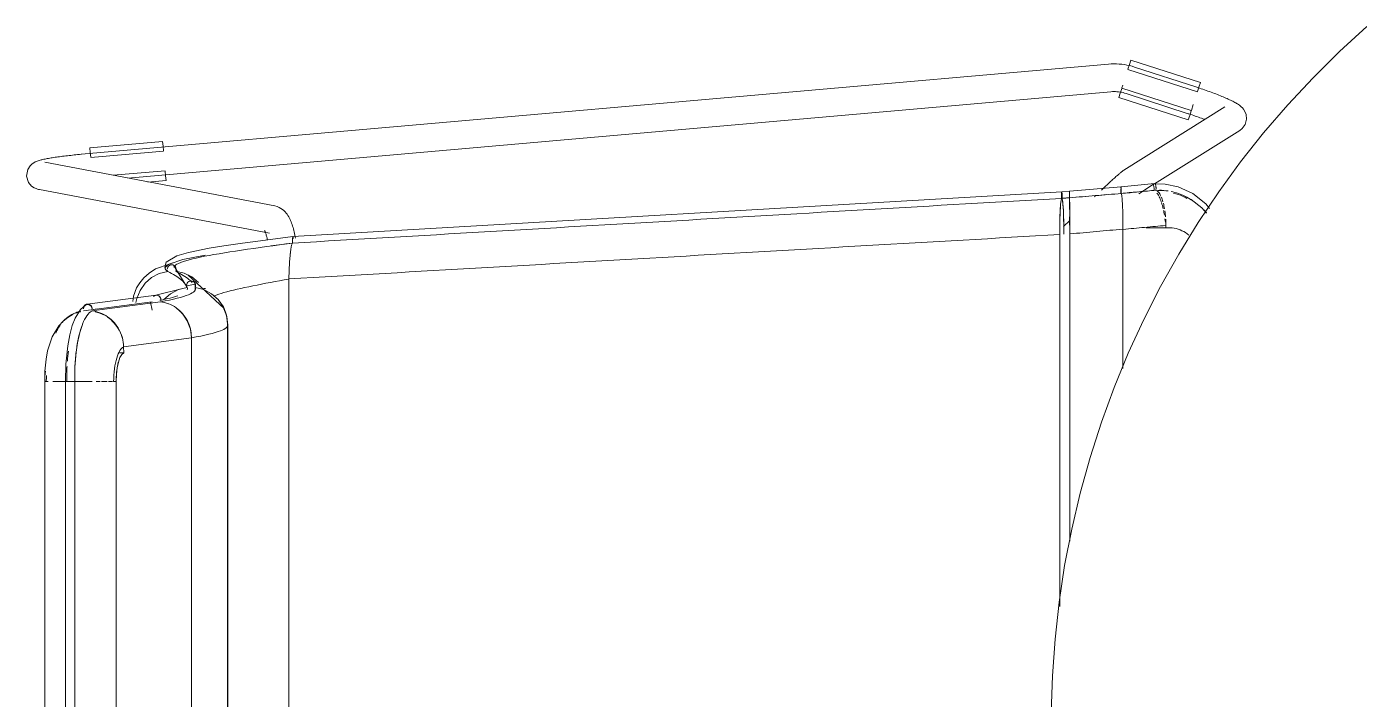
# Model space of a CAD drawing. Header units: millimetres. Extents: x 79795 to 317870, y -36033 to 97293.
# Drawn here: x 158974 to 159550, y 17442 to 17733 of the extents above; entities that cross this region are included whole.
import ezdxf

# ---------------------------------------------------------------- set-up
doc = ezdxf.new("R2010")
doc.units = ezdxf.units.MM
doc.header["$MEASUREMENT"] = 0
doc.layers.add('I-FURN', color=8, linetype='CONTINUOUS', lineweight=9)

msp = doc.modelspace()

# ---------------------------------------------------------------- linework, layer by layer
at = {"layer": 'I-FURN'}
for p, q in [((159552.99, 17732.91), (159541.17, 17722.12)), ((159541.17, 17722.12), (159529.8, 17710.87)), ((159441.46, 17716.73), (158998.13, 17677.79)), ((159441.5, 17716.74), (159441.46, 17716.74)), ((159442.64, 17716.82), (159441.5, 17716.74)), ((159443.78, 17716.85), (159442.64, 17716.82)), ((159444.92, 17716.83), (159443.78, 17716.85)), ((159446.06, 17716.77), (159444.92, 17716.83)), ((159447.2, 17716.66), (159446.06, 17716.77)), ((159448.33, 17716.51), (159447.2, 17716.66)), ((159449.46, 17716.31), (159448.33, 17716.51)), ((159450.57, 17716.07), (159449.46, 17716.31)), ((159449.83, 17714.41), (159479.84, 17704.72)), ((159449.87, 17714.52), (159450.51, 17716.5)), ((159450.51, 17716.5), (159451.14, 17718.45)), ((159451.68, 17715.78), (159450.57, 17716.07)), ((159451.14, 17718.45), (159481.15, 17708.76)), ((159452.77, 17715.45), (159451.68, 17715.78)), ((159479.59, 17706.74), (159452.77, 17715.45)), ((159481.15, 17708.76), (159480.52, 17706.81)), ((159529.8, 17710.87), (159518.89, 17699.17)), ((159018.16, 17667.5), (159442.51, 17704.78)), ((159442.51, 17704.78), (159443.17, 17704.83)), ((159443.17, 17704.83), (159443.83, 17704.85)), ((159443.83, 17704.85), (159444.49, 17704.84)), ((159444.49, 17704.84), (159445.15, 17704.8)), ((159445.15, 17704.8), (159445.81, 17704.74)), ((159445.81, 17704.74), (159446.47, 17704.65)), ((159445.92, 17702.29), (159446.55, 17704.25)), ((159446.47, 17704.65), (159447.12, 17704.54)), ((159446.55, 17704.25), (159447.19, 17706.22)), ((159447.12, 17704.54), (159447.77, 17704.4)), ((159477.24, 17696.65), (159447.23, 17706.34)), ((159447.26, 17706.43), (159447.64, 17707.6)), ((159447.77, 17704.4), (159448.41, 17704.24)), ((159448.41, 17704.24), (159449.04, 17704.05)), ((159449.04, 17704.05), (159449.06, 17704.04)), ((159449.06, 17704.04), (159475.88, 17695.32)), ((159480.05, 17706.59), (159479.59, 17706.74)), ((159480.52, 17706.81), (159479.88, 17704.84)), ((159480.79, 17706.34), (159480.05, 17706.59)), ((159481.52, 17706.1), (159480.79, 17706.34)), ((159482.26, 17705.85), (159481.52, 17706.1)), ((159482.98, 17705.6), (159482.26, 17705.85)), ((159483.71, 17705.35), (159482.98, 17705.6)), ((159484.42, 17705.09), (159483.71, 17705.35)), ((159485.13, 17704.84), (159484.42, 17705.09)), ((159485.83, 17704.58), (159485.13, 17704.84)), ((159486.52, 17704.33), (159485.83, 17704.58)), ((159487.19, 17704.07), (159486.52, 17704.33)), ((159487.86, 17703.82), (159487.19, 17704.07)), ((159488.51, 17703.57), (159487.86, 17703.82)), ((159489.15, 17703.31), (159488.51, 17703.57)), ((159489.78, 17703.06), (159489.15, 17703.31)), ((159490.39, 17702.81), (159489.78, 17703.06)), ((159490.98, 17702.57), (159490.39, 17702.81)), ((159491.56, 17702.32), (159490.98, 17702.57)), ((159445.92, 17702.29), (159475.93, 17692.61)), ((159491.74, 17698.25), (159448.16, 17670.94)), ((159477.27, 17696.75), (159478.07, 17699.23)), ((159492.13, 17702.08), (159491.56, 17702.32)), ((159492.67, 17701.84), (159492.13, 17702.08)), ((159493.2, 17701.6), (159492.67, 17701.84)), ((159493.71, 17701.37), (159493.2, 17701.6)), ((159494.2, 17701.13), (159493.71, 17701.37)), ((159494.67, 17700.9), (159494.2, 17701.13)), ((159495.13, 17700.67), (159494.67, 17700.9)), ((159495.57, 17700.44), (159495.13, 17700.67)), ((159495.99, 17700.22), (159495.57, 17700.44)), ((159496.4, 17699.98), (159495.99, 17700.22)), ((159496.8, 17699.75), (159496.4, 17699.98)), ((159497.2, 17699.51), (159496.8, 17699.75)), ((159497.58, 17699.25), (159497.2, 17699.51)), ((159497.97, 17698.97), (159497.58, 17699.25)), ((159498.38, 17698.66), (159497.97, 17698.97)), ((159498.8, 17698.29), (159498.38, 17698.66)), ((159499.27, 17697.83), (159498.8, 17698.29)), ((159499.79, 17697.2), (159499.27, 17697.83)), ((159500.35, 17696.29), (159499.79, 17697.2)), ((159518.89, 17699.17), (159508.45, 17687.05)), ((159476.21, 17695.22), (159475.88, 17695.32)), ((159476.56, 17694.56), (159475.93, 17692.61)), ((159476.9, 17694.99), (159476.21, 17695.22)), ((159477.2, 17696.53), (159476.56, 17694.56)), ((159477.59, 17694.76), (159476.9, 17694.99)), ((159478.28, 17694.53), (159477.59, 17694.76)), ((159478.96, 17694.29), (159478.28, 17694.53)), ((159479.63, 17694.06), (159478.96, 17694.29)), ((159480.3, 17693.82), (159479.63, 17694.06)), ((159480.95, 17693.59), (159480.3, 17693.82)), ((159481.6, 17693.35), (159480.95, 17693.59)), ((159482.24, 17693.12), (159481.6, 17693.35)), ((159482.86, 17692.88), (159482.24, 17693.12)), ((159500.87, 17694.91), (159500.35, 17696.29)), ((159500.46, 17690.7), (159501.05, 17692.93)), ((159501.05, 17692.93), (159500.87, 17694.91)), ((159461.35, 17665.05), (159498.11, 17688.08)), ((159499.24, 17688.97), (159498.11, 17688.08)), ((159508.45, 17687.05), (159498.5, 17674.51)), ((159499.24, 17688.97), (159500.46, 17690.7)), ((159001.74, 17680.6), (159033.15, 17683.36)), ((159001.92, 17678.56), (159001.74, 17680.6)), ((159033.15, 17683.36), (159033.33, 17681.32)), ((159033.33, 17681.32), (159033.51, 17679.25)), ((158975.98, 17672.82), (158976.89, 17673.68)), ((158976.89, 17673.68), (158977.59, 17674.15)), ((158977.59, 17674.15), (158978.15, 17674.46)), ((158978.15, 17674.46), (158978.63, 17674.67)), ((158978.63, 17674.67), (158979.06, 17674.84)), ((158979.06, 17674.84), (158979.46, 17674.98)), ((158979.46, 17674.98), (158979.86, 17675.11)), ((158979.86, 17675.11), (158980.25, 17675.22)), ((158980.25, 17675.22), (158980.66, 17675.33)), ((158980.66, 17675.33), (158981.07, 17675.43)), ((158981.07, 17675.43), (158981.5, 17675.54)), ((158981.5, 17675.54), (158981.94, 17675.63)), ((158981.94, 17675.63), (158982.4, 17675.73)), ((159081.58, 17655.49), (158982.28, 17674.31)), ((158982.4, 17675.73), (158982.88, 17675.83)), ((158982.88, 17675.83), (158983.37, 17675.92)), ((158983.37, 17675.92), (158983.89, 17676.02)), ((158983.89, 17676.02), (158984.42, 17676.11)), ((158984.42, 17676.11), (158984.97, 17676.2)), ((158984.97, 17676.2), (158985.54, 17676.29)), ((158985.54, 17676.29), (158986.13, 17676.39)), ((158986.13, 17676.39), (158986.73, 17676.48)), ((158986.73, 17676.48), (158987.35, 17676.57)), ((158987.35, 17676.57), (158987.98, 17676.66)), ((158987.98, 17676.66), (158988.63, 17676.75)), ((158988.63, 17676.75), (158989.29, 17676.83)), ((158989.29, 17676.83), (158989.97, 17676.92)), ((158989.97, 17676.92), (158990.66, 17677.01)), ((158990.66, 17677.01), (158991.36, 17677.09)), ((158991.36, 17677.09), (158992.07, 17677.17)), ((158992.07, 17677.17), (158992.78, 17677.26)), ((158992.78, 17677.26), (158993.51, 17677.33)), ((158993.51, 17677.33), (158994.24, 17677.41)), ((158994.24, 17677.41), (158994.98, 17677.49)), ((158994.98, 17677.49), (158995.73, 17677.56)), ((158995.73, 17677.56), (158996.47, 17677.64)), ((158996.47, 17677.64), (158997.22, 17677.71)), ((158997.22, 17677.71), (158997.98, 17677.77)), ((158997.98, 17677.77), (158998.13, 17677.79)), ((159002.1, 17676.49), (159001.92, 17678.56)), ((159002.11, 17676.37), (159033.52, 17679.13)), ((159498.5, 17674.51), (159489.07, 17661.59)), ((158974.46, 17668.4), (158974.94, 17671.17)), ((158975.29, 17665.65), (158974.46, 17668.4)), ((158974.94, 17671.17), (158975.98, 17672.82)), ((159034.27, 17670.68), (159011.79, 17668.71)), ((159034.28, 17670.56), (159034.46, 17668.49)), ((159034.46, 17668.49), (159034.64, 17666.45)), ((159444.71, 17668.12), (159444.37, 17667.82)), ((159445.03, 17668.41), (159444.71, 17668.12)), ((159445.34, 17668.68), (159445.03, 17668.41)), ((159445.63, 17668.94), (159445.34, 17668.68)), ((159445.91, 17669.18), (159445.63, 17668.94)), ((159446.18, 17669.41), (159445.91, 17669.18)), ((159446.43, 17669.63), (159446.18, 17669.41)), ((159446.67, 17669.83), (159446.43, 17669.63)), ((159446.9, 17670.02), (159446.67, 17669.83)), ((159447.13, 17670.2), (159446.9, 17670.02)), ((159447.35, 17670.37), (159447.13, 17670.2)), ((159447.58, 17670.54), (159447.35, 17670.37)), ((159447.83, 17670.73), (159447.58, 17670.54)), ((159448.16, 17670.94), (159447.83, 17670.73)), ((158975.29, 17665.65), (158976.62, 17664.08)), ((158976.62, 17664.08), (158977.7, 17663.33)), ((158977.7, 17663.33), (158978.5, 17662.95)), ((158978.5, 17662.95), (158979.12, 17662.74)), ((158979.12, 17662.74), (158979.63, 17662.6)), ((158979.63, 17662.6), (158980.05, 17662.52)), ((158980.05, 17662.52), (159079.34, 17643.7)), ((159026.74, 17665.76), (159034.64, 17666.45)), ((159424.69, 17661.87), (159446.89, 17663.69)), ((159438.9, 17662.77), (159438.42, 17662.32)), ((159439.38, 17663.22), (159438.9, 17662.77)), ((159439.85, 17663.66), (159439.38, 17663.22)), ((159440.31, 17664.1), (159439.85, 17663.66)), ((159440.77, 17664.52), (159440.31, 17664.1)), ((159441.21, 17664.93), (159440.77, 17664.52)), ((159441.65, 17665.33), (159441.21, 17664.93)), ((159442.07, 17665.73), (159441.65, 17665.33)), ((159442.49, 17666.11), (159442.07, 17665.73)), ((159442.89, 17666.48), (159442.49, 17666.11)), ((159443.28, 17666.83), (159442.89, 17666.48)), ((159443.66, 17667.17), (159443.28, 17666.83)), ((159444.02, 17667.5), (159443.66, 17667.17)), ((159444.37, 17667.82), (159444.02, 17667.5)), ((159446.8, 17662.77), (159446.79, 17662.32)), ((159446.79, 17662.31), (159446.8, 17662.76)), ((159446.79, 17662.32), (159446.79, 17661.83)), ((159446.79, 17661.82), (159446.79, 17662.31)), ((159446.84, 17663.44), (159446.82, 17663.15)), ((159446.82, 17663.15), (159446.84, 17663.44)), ((159446.87, 17663.63), (159446.84, 17663.44)), ((159446.84, 17663.44), (159446.87, 17663.63)), ((159446.89, 17663.69), (159446.87, 17663.63)), ((159446.87, 17663.63), (159446.89, 17663.69)), ((159446.89, 17663.69), (159461.38, 17665.12)), ((159446.92, 17663.63), (159446.89, 17663.69)), ((159446.89, 17663.69), (159446.92, 17663.62)), ((159446.94, 17663.44), (159446.92, 17663.63)), ((159446.96, 17663.14), (159446.94, 17663.44)), ((159446.94, 17663.43), (159446.96, 17663.13)), ((159446.98, 17662.76), (159446.96, 17663.14)), ((159446.96, 17663.13), (159446.98, 17662.75)), ((159446.99, 17662.3), (159446.98, 17662.76)), ((159446.98, 17662.75), (159446.99, 17662.3)), ((159447, 17661.81), (159446.99, 17662.3)), ((159446.99, 17662.3), (159447, 17661.81)), ((159454.53, 17660.77), (159460.98, 17664.81)), ((159465.95, 17664.9), (159460.49, 17664.99)), ((159471.6, 17663.69), (159465.95, 17664.9)), ((159477.91, 17660.79), (159471.6, 17663.69)), ((159089.42, 17642.3), (159421.33, 17661.59)), ((159421.02, 17657.87), (159420.83, 17656.12)), ((159421.23, 17658.76), (159421.02, 17657.87)), ((159421.23, 17660.21), (159421.22, 17659.72)), ((159421.22, 17659.72), (159421.22, 17659.23)), ((159421.22, 17659.23), (159421.23, 17658.76)), ((159421.24, 17660.66), (159421.23, 17660.21)), ((159421.26, 17661.04), (159421.24, 17660.66)), ((159421.28, 17661.34), (159421.26, 17661.04)), ((159421.3, 17661.52), (159421.28, 17661.34)), ((159421.33, 17661.59), (159421.3, 17661.52)), ((159424.69, 17661.86), (159421.33, 17661.59)), ((159421.36, 17661.52), (159421.33, 17661.59)), ((159421.39, 17661.33), (159421.36, 17661.52)), ((159421.41, 17661.04), (159421.39, 17661.33)), ((159421.43, 17660.66), (159421.41, 17661.04)), ((159421.44, 17660.2), (159421.43, 17660.66)), ((159421.43, 17658.75), (159421.44, 17659.22)), ((159421.64, 17657.85), (159421.43, 17658.75)), ((159421.44, 17659.71), (159421.44, 17660.2)), ((159421.44, 17659.22), (159421.44, 17659.71)), ((159421.83, 17656.1), (159421.64, 17657.85)), ((159424.66, 17656.37), (159424.67, 17658.12)), ((159424.67, 17658.12), (159424.66, 17656.37)), ((159424.68, 17660.93), (159424.69, 17661.31)), ((159424.69, 17661.31), (159424.68, 17660.93)), ((159424.68, 17660.48), (159424.68, 17660.93)), ((159424.68, 17660.93), (159424.68, 17660.48)), ((159424.68, 17659.99), (159424.68, 17660.48)), ((159424.68, 17660.48), (159424.68, 17659.99)), ((159424.68, 17659.49), (159424.68, 17659.99)), ((159424.68, 17659.99), (159424.68, 17659.49)), ((159424.68, 17659.02), (159424.68, 17659.49)), ((159424.68, 17659.49), (159424.68, 17659.02)), ((159424.69, 17661.8), (159424.69, 17661.87)), ((159424.69, 17661.87), (159424.69, 17661.8)), ((159424.69, 17661.79), (159424.69, 17661.86)), ((159424.69, 17661.86), (159424.69, 17661.8)), ((159424.69, 17661.8), (159424.7, 17661.61)), ((159424.7, 17661.61), (159424.69, 17661.8)), ((159424.69, 17661.8), (159424.69, 17661.61)), ((159424.69, 17661.6), (159424.69, 17661.79)), ((159424.69, 17661.61), (159424.69, 17661.31)), ((159424.69, 17661.31), (159424.69, 17661.6)), ((159424.7, 17661.61), (159424.7, 17661.32)), ((159424.7, 17661.32), (159424.7, 17661.61)), ((159424.7, 17661.32), (159424.7, 17660.93)), ((159424.7, 17660.94), (159424.7, 17661.32)), ((159424.7, 17660.49), (159424.7, 17660.94)), ((159424.7, 17660.93), (159424.7, 17660.48)), ((159424.7, 17660), (159424.7, 17660.49)), ((159424.7, 17660.48), (159424.7, 17659.99)), ((159424.7, 17659.5), (159424.7, 17660)), ((159424.7, 17659.99), (159424.7, 17659.5)), ((159424.7, 17659.5), (159424.7, 17659.03)), ((159424.7, 17659.03), (159424.7, 17659.5)), ((159424.7, 17659.03), (159424.71, 17658.14)), ((159424.71, 17658.14), (159424.7, 17659.03)), ((159424.71, 17658.14), (159424.73, 17656.39)), ((159424.73, 17656.39), (159424.71, 17658.14)), ((159424.73, 17656.39), (159424.74, 17653.89)), ((159424.74, 17653.89), (159424.73, 17656.39)), ((159435.93, 17659.96), (159435.43, 17659.48)), ((159446.79, 17661.83), (159446.79, 17661.33)), ((159446.79, 17661.33), (159446.79, 17661.82)), ((159446.79, 17661.33), (159446.8, 17660.86)), ((159446.8, 17660.85), (159446.79, 17661.33)), ((159446.98, 17660.84), (159446.99, 17661.31)), ((159446.99, 17661.31), (159446.98, 17660.84)), ((159447.18, 17659.95), (159446.98, 17660.84)), ((159446.98, 17660.84), (159447.18, 17659.96)), ((159446.99, 17661.31), (159447, 17661.81)), ((159447, 17661.81), (159446.99, 17661.31)), ((159447.36, 17658.22), (159447.18, 17659.95)), ((159447.18, 17659.95), (159447.35, 17658.23)), ((159447.51, 17655.74), (159447.36, 17658.22)), ((159447.36, 17658.22), (159447.51, 17655.78)), ((159477.2, 17658.22), (159473.52, 17660.12)), ((159481.78, 17654.72), (159477.2, 17658.22)), ((159483.44, 17656.45), (159477.91, 17660.79)), ((159489.07, 17661.59), (159480.15, 17648.31)), ((159485.07, 17654.41), (159483.44, 17656.45)), ((159081.58, 17655.49), (159082.56, 17655.24)), ((159082.56, 17655.24), (159083.46, 17654.87)), ((159083.46, 17654.87), (159084.25, 17654.43)), ((159084.25, 17654.43), (159084.94, 17653.95)), ((159084.94, 17653.95), (159085.53, 17653.44)), ((159085.53, 17653.44), (159086.05, 17652.92)), ((159086.05, 17652.92), (159086.51, 17652.39)), ((159086.51, 17652.39), (159086.91, 17651.86)), ((159086.91, 17651.86), (159087.27, 17651.32)), ((159087.27, 17651.32), (159087.59, 17650.78)), ((159087.59, 17650.78), (159087.88, 17650.25)), ((159420.67, 17653.62), (159420.54, 17650.48)), ((159420.83, 17656.12), (159420.67, 17653.62)), ((159422, 17653.6), (159421.83, 17656.1)), ((159422.12, 17650.48), (159422, 17653.6)), ((159424.63, 17647.19), (159424.64, 17650.75)), ((159424.64, 17650.75), (159424.63, 17647.19)), ((159424.64, 17653.87), (159424.66, 17656.37)), ((159424.66, 17656.37), (159424.64, 17653.88)), ((159424.74, 17653.89), (159424.75, 17650.76)), ((159424.75, 17650.76), (159424.74, 17653.89)), ((159424.75, 17647.19), (159424.75, 17650.76)), ((159424.75, 17650.75), (159424.75, 17647.19)), ((159447.62, 17652.64), (159447.51, 17655.74)), ((159447.51, 17655.74), (159447.62, 17652.71)), ((159447.69, 17649.2), (159447.62, 17652.64)), ((159447.62, 17652.64), (159447.69, 17649.2)), ((159483.73, 17652.39), (159481.78, 17654.72)), ((159077.11, 17644.92), (159077.13, 17644.9)), ((159077.13, 17644.9), (159077.17, 17644.83)), ((159087.88, 17650.25), (159088.15, 17649.69)), ((159088.15, 17649.69), (159088.4, 17649.13)), ((159088.4, 17649.13), (159088.64, 17648.56)), ((159088.64, 17648.56), (159088.86, 17647.98)), ((159088.86, 17647.98), (159089.06, 17647.39)), ((159089.06, 17647.39), (159089.26, 17646.79)), ((159089.26, 17646.79), (159089.44, 17646.17)), ((159089.44, 17646.17), (159089.61, 17645.54)), ((159089.61, 17645.54), (159089.78, 17644.9)), ((159089.78, 17644.9), (159089.93, 17644.24)), ((159420.47, 17646.92), (159420.44, 17643.14)), ((159420.54, 17650.48), (159420.47, 17646.92)), ((159424.75, 17649.2), (159422.08, 17646.63)), ((159422.2, 17646.93), (159422.12, 17650.48)), ((159422.23, 17643.25), (159422.2, 17646.93)), ((159424.75, 17647.19), (159424.75, 17643.4)), ((159424.75, 17643.4), (159424.75, 17647.19)), ((159447.7, 17649.11), (159447.72, 17645.46)), ((159447.72, 17645.34), (159447.7, 17649.1)), ((159447.72, 17585.23), (159447.72, 17645.34)), ((159447.72, 17645.34), (159447.72, 17585.23)), ((159467.52, 17646.05), (159457.76, 17646.05)), ((159466.27, 17647.04), (159466.27, 17645.99)), ((159480.15, 17648.31), (159471.78, 17634.67)), ((159067.64, 17639.39), (159059.62, 17638.21)), ((159077.57, 17640.75), (159067.64, 17639.39)), ((159077.17, 17644.83), (159077.22, 17644.74)), ((159077.22, 17644.74), (159077.29, 17644.59)), ((159077.29, 17644.59), (159077.38, 17644.39)), ((159077.38, 17644.39), (159077.48, 17644.16)), ((159077.48, 17644.16), (159077.58, 17643.89)), ((159089.42, 17642.3), (159077.57, 17640.75)), ((159077.58, 17643.89), (159077.68, 17643.59)), ((159077.68, 17643.59), (159077.79, 17643.25)), ((159077.79, 17643.25), (159077.9, 17642.89)), ((159077.9, 17642.89), (159078.01, 17642.49)), ((159078.01, 17642.49), (159078.11, 17642.07)), ((159078.11, 17642.07), (159078.22, 17641.62)), ((159078.22, 17641.62), (159078.32, 17641.15)), ((159078.32, 17641.15), (159078.41, 17640.66)), ((159088.83, 17638.53), (159089.23, 17639.44)), ((159089.23, 17639.43), (159088.83, 17638.53)), ((159089.22, 17640.9), (159089.21, 17640.4)), ((159089.21, 17640.41), (159089.22, 17640.9)), ((159089.22, 17639.91), (159089.21, 17640.41)), ((159089.21, 17640.4), (159089.22, 17639.91)), ((159089.24, 17641.35), (159089.22, 17640.9)), ((159089.22, 17640.9), (159089.24, 17641.35)), ((159089.22, 17639.91), (159089.23, 17639.43)), ((159089.23, 17639.44), (159089.22, 17639.91)), ((159089.28, 17641.74), (159089.24, 17641.35)), ((159089.24, 17641.35), (159089.28, 17641.74)), ((159089.28, 17641.74), (159089.32, 17642.04)), ((159089.32, 17642.03), (159089.28, 17641.74)), ((159089.48, 17642.24), (159089.42, 17642.3)), ((159089.42, 17642.3), (159089.48, 17642.24)), ((159089.53, 17642.06), (159089.57, 17641.77)), ((159089.57, 17641.76), (159089.53, 17642.05)), ((159089.57, 17641.77), (159089.61, 17641.39)), ((159089.6, 17641.38), (159089.57, 17641.76)), ((159089.93, 17644.24), (159090.07, 17643.57)), ((159090.07, 17643.57), (159090.21, 17642.89)), ((159090.21, 17642.89), (159090.33, 17642.2)), ((159090.33, 17642.2), (159090.45, 17641.49)), ((159420.44, 17643.14), (159420.44, 17482.56)), ((159420.44, 17482.56), (159420.44, 17643.14)), ((159424.75, 17643.4), (159424.75, 17510.77)), ((159424.75, 17510.77), (159424.75, 17643.4)), ((159039.29, 17633.97), (159034.65, 17631.2)), ((159044.28, 17635.37), (159039.29, 17633.97)), ((159051.51, 17634.19), (159041.85, 17632.29)), ((159053.3, 17637.17), (159044.28, 17635.37)), ((159059.62, 17638.21), (159053.3, 17637.17)), ((159088.16, 17634.29), (159087.92, 17631.19)), ((159087.92, 17631.24), (159088.15, 17634.29)), ((159088.47, 17636.79), (159088.16, 17634.29)), ((159088.16, 17634.32), (159088.47, 17636.79)), ((159088.83, 17638.53), (159088.47, 17636.79)), ((159088.47, 17636.8), (159088.83, 17638.53)), ((159471.78, 17634.67), (159463.96, 17620.72)), ((159030.13, 17628.3), (159027.31, 17626.49)), ((159041.85, 17632.29), (159030.13, 17628.3)), ((159034.65, 17631.2), (159034.12, 17629.01)), ((159034.12, 17629.01), (159034.41, 17628.09)), ((159035.13, 17628.16), (159035.21, 17628.65)), ((159035.2, 17628.65), (159035.13, 17628.16)), ((159035.34, 17627.19), (159035.17, 17627.66)), ((159035.17, 17627.66), (159035.34, 17627.19)), ((159035.4, 17629.11), (159035.2, 17628.65)), ((159035.21, 17628.65), (159035.4, 17629.1)), ((159035.4, 17629.1), (159035.71, 17629.49)), ((159035.71, 17629.49), (159035.4, 17629.11)), ((159036.1, 17629.8), (159035.71, 17629.49)), ((159035.71, 17629.49), (159036.1, 17629.79)), ((159036.1, 17629.79), (159036.56, 17629.99)), ((159036.55, 17629.99), (159036.1, 17629.8)), ((159037.04, 17630.06), (159036.55, 17629.99)), ((159036.56, 17629.99), (159037.04, 17630.06)), ((159037.04, 17630.06), (159037.53, 17630)), ((159037.53, 17630), (159037.04, 17630.06)), ((159037.53, 17630), (159037.98, 17629.82)), ((159037.99, 17629.82), (159037.53, 17630)), ((159037.89, 17629.86), (159043.6, 17620.48)), ((159037.98, 17629.82), (159038.39, 17629.53)), ((159038.39, 17629.53), (159037.99, 17629.82)), ((159038.39, 17629.53), (159038.7, 17629.15)), ((159038.71, 17629.15), (159038.39, 17629.53)), ((159038.7, 17629.15), (159038.91, 17628.7)), ((159038.91, 17628.7), (159038.71, 17629.15)), ((159038.97, 17627.71), (159038.82, 17627.24)), ((159038.82, 17627.24), (159038.98, 17627.71)), ((159038.91, 17628.7), (159039, 17628.21)), ((159039, 17628.21), (159038.91, 17628.7)), ((159039, 17628.21), (159038.97, 17627.71)), ((159038.98, 17627.71), (159039, 17628.21)), ((159087.76, 17627.65), (159087.7, 17623.88)), ((159087.7, 17623.96), (159087.76, 17627.65)), ((159087.92, 17631.19), (159087.76, 17627.65)), ((159087.77, 17627.72), (159087.92, 17631.19)), ((159023.28, 17622.33), (159021.94, 17620.06)), ((159025.06, 17624.49), (159023.28, 17622.33)), ((159025.56, 17622.06), (159023.39, 17618.98)), ((159027.31, 17626.49), (159025.06, 17624.49)), ((159028.39, 17624.54), (159025.56, 17622.06)), ((159031.71, 17626.28), (159028.39, 17624.54)), ((159035.34, 17627.19), (159031.71, 17626.28)), ((159038.82, 17627.24), (159042.43, 17626.45)), ((159042.44, 17626.46), (159038.82, 17627.24)), ((159042.43, 17626.45), (159045.76, 17624.8)), ((159045.76, 17624.82), (159042.44, 17626.46)), ((159043.59, 17621.68), (159043.79, 17622.14)), ((159043.79, 17622.14), (159043.59, 17621.69)), ((159043.79, 17622.14), (159044.11, 17622.52)), ((159044.1, 17622.52), (159043.79, 17622.14)), ((159044.09, 17625.75), (159059.79, 17611.15)), ((159044.51, 17622.82), (159044.1, 17622.52)), ((159044.11, 17622.52), (159044.51, 17622.81)), ((159044.51, 17622.81), (159044.97, 17623)), ((159044.97, 17623), (159044.51, 17622.82)), ((159044.97, 17623), (159045.46, 17623.07)), ((159045.46, 17623.07), (159044.97, 17623)), ((159045.46, 17623.07), (159045.95, 17623)), ((159045.95, 17623), (159045.46, 17623.07)), ((159048.6, 17622.41), (159045.76, 17624.82)), ((159045.76, 17624.8), (159048.6, 17622.41)), ((159045.95, 17623), (159046.41, 17622.81)), ((159046.41, 17622.82), (159045.95, 17623)), ((159046.81, 17622.52), (159046.41, 17622.82)), ((159046.41, 17622.81), (159046.81, 17622.52)), ((159046.81, 17622.52), (159047.13, 17622.14)), ((159047.13, 17622.14), (159046.81, 17622.52)), ((159047.13, 17622.14), (159047.33, 17621.68)), ((159047.33, 17621.69), (159047.13, 17622.14)), ((159047.18, 17622.04), (159047.23, 17619.16)), ((159087.7, 17623.88), (159087.7, 17240.49)), ((159087.7, 17240.49), (159087.7, 17623.88)), ((159000.55, 17613.06), (159030.32, 17616.92)), ((159020.65, 17616.45), (159020.35, 17614.19)), ((159021.94, 17620.06), (159020.65, 17616.45)), ((159023.39, 17618.98), (159021.98, 17615.46)), ((159029.65, 17616.68), (159029.26, 17616.39)), ((159030.09, 17616.87), (159029.65, 17616.68)), ((159030.56, 17616.93), (159030.09, 17616.87)), ((159030.24, 17616.9), (159041.86, 17619.87)), ((159031.02, 17616.87), (159030.56, 17616.93)), ((159031.47, 17616.68), (159031.02, 17616.87)), ((159031.85, 17616.38), (159031.47, 17616.68)), ((159032.15, 17616), (159031.85, 17616.38)), ((159036.6, 17617.58), (159033.72, 17615.08)), ((159039.99, 17619.34), (159036.6, 17617.58)), ((159043.71, 17620.23), (159039.99, 17619.34)), ((159041.86, 17619.87), (159043.72, 17620.2)), ((159047.31, 17621.74), (159043.42, 17620.91)), ((159043.59, 17621.69), (159043.51, 17621.2)), ((159043.51, 17621.19), (159043.59, 17621.68)), ((159043.51, 17621.2), (159043.54, 17620.7)), ((159043.55, 17620.7), (159043.51, 17621.19)), ((159043.54, 17620.7), (159043.71, 17620.23)), ((159043.71, 17620.23), (159043.55, 17620.7)), ((159047.37, 17620.7), (159047.21, 17620.23)), ((159047.21, 17620.23), (159047.37, 17620.7)), ((159050.93, 17619.34), (159047.21, 17620.23)), ((159047.41, 17621.2), (159047.33, 17621.69)), ((159047.33, 17621.68), (159047.41, 17621.19)), ((159047.37, 17620.7), (159047.41, 17621.2)), ((159047.41, 17621.19), (159047.37, 17620.7)), ((159050.92, 17619.33), (159054.32, 17617.58)), ((159054.32, 17617.58), (159050.93, 17619.34)), ((159054.32, 17617.58), (159057.19, 17615.07)), ((159057.2, 17615.08), (159054.32, 17617.58)), ((159463.96, 17620.72), (159456.7, 17606.46)), ((158997.66, 17610.81), (158995.36, 17606.98)), ((159000.05, 17612.71), (158997.66, 17610.81)), ((158998.99, 17610.22), (159028.68, 17614.07)), ((159004.96, 17611), (159002.52, 17610.68)), ((159032.23, 17614.09), (159002.53, 17610.25)), ((159021.62, 17613.72), (159021.99, 17615.46)), ((159021.98, 17615.46), (159021.62, 17613.72)), ((159027.9, 17613.94), (159028.59, 17610.45)), ((159032.34, 17615.55), (159032.15, 17616)), ((159032.42, 17615.06), (159032.34, 17615.55)), ((159032.38, 17614.56), (159032.42, 17615.06)), ((159041.73, 17608.97), (159038.99, 17611.46)), ((159057.19, 17615.07), (159059.36, 17611.94)), ((159059.37, 17611.94), (159057.2, 17615.08)), ((159059.19, 17612.25), (159060.91, 17607.79)), ((159059.36, 17611.94), (159060.73, 17608.37)), ((159060.73, 17608.37), (159059.37, 17611.94)), ((159059.79, 17611.15), (159060.49, 17609.23)), ((158990.22, 17605.68), (158988.38, 17603.7)), ((158992.29, 17607.35), (158990.22, 17605.68)), ((158994.55, 17608.68), (158992.29, 17607.35)), ((158995.36, 17606.98), (158994.17, 17603.82)), ((159043.81, 17605.86), (159041.73, 17608.97)), ((159045.13, 17602.31), (159043.81, 17605.86)), ((159060.73, 17608.37), (159061.2, 17604.58)), ((159061.2, 17604.58), (159060.73, 17608.37)), ((159060.91, 17607.79), (159061.35, 17604.04)), ((159456.7, 17606.46), (159450.02, 17591.92)), ((158985.51, 17598.99), (158983.49, 17592.84)), ((158988.38, 17603.7), (158985.51, 17598.99)), ((158993.09, 17599.77), (158992.22, 17595.06)), ((158994.17, 17603.82), (158993.09, 17599.77)), ((158997.41, 17600.85), (158996.44, 17596.41)), ((158998.5, 17604.28), (158997.41, 17600.85)), ((159045.61, 17598.54), (159045.13, 17602.31)), ((159061.2, 17604.58), (159061.2, 17259.79)), ((159061.2, 17259.79), (159061.2, 17604.58)), ((159061.36, 17565.13), (159061.36, 17604.04)), ((158992.22, 17595.06), (158991.42, 17587.17)), ((158996.44, 17596.41), (158995.85, 17592.4)), ((159016.33, 17594.68), (159045.61, 17598.54)), ((159016.4, 17591.97), (159016.33, 17594.68)), ((159045.61, 17598.54), (159045.61, 17265.83)), ((159045.61, 17265.83), (159045.61, 17598.54)), ((158982.84, 17589.34), (158982.32, 17584.13)), ((158983.49, 17592.84), (158982.84, 17589.34)), ((158995.85, 17592.4), (158995.31, 17585.84)), ((159013.57, 17585.5), (159014.08, 17587.99)), ((159014.08, 17587.99), (159014.75, 17589.97)), ((159016.4, 17591.97), (159014.73, 17591.97)), ((159014.75, 17589.97), (159015.54, 17591.33)), ((159015.54, 17591.33), (159016.4, 17591.97)), ((159450.02, 17591.92), (159443.93, 17577.13)), ((158982.32, 17584.13), (158982.24, 17579.61)), ((158991.42, 17587.17), (158991.28, 17579.61)), ((158995.31, 17585.84), (158995.24, 17579.61)), ((159013.14, 17579.61), (159013.25, 17582.65)), ((159013.25, 17582.65), (159013.57, 17585.5)), ((158982.41, 17579.61), (158982.24, 17579.61)), ((158982.24, 17579.61), (158982.24, 17284.76)), ((158982.26, 17579.61), (158983.73, 17579.61)), ((158985.76, 17579.61), (158988.34, 17579.61)), ((158991.52, 17579.61), (158988.49, 17579.61)), ((158988.5, 17579.61), (158991.52, 17579.61)), ((158991.34, 17579.61), (158991.28, 17579.61)), ((158991.28, 17579.61), (158991.28, 17284.76)), ((158991.28, 17579.61), (158995.13, 17579.61)), ((158991.54, 17579.61), (158991.34, 17579.61)), ((158991.85, 17579.61), (158991.54, 17579.61)), ((158992.24, 17579.61), (158991.85, 17579.61)), ((158992.69, 17579.61), (158992.24, 17579.61)), ((158993.18, 17579.61), (158992.69, 17579.61)), ((158993.68, 17579.61), (158993.18, 17579.61)), ((158994.15, 17579.61), (158993.68, 17579.61)), ((158994.57, 17579.61), (158994.15, 17579.61)), ((158994.9, 17579.61), (158994.57, 17579.61)), ((158995.13, 17579.61), (158994.9, 17579.61)), ((158999.21, 17579.61), (158995.21, 17579.61)), ((158995.21, 17579.61), (158999.02, 17579.61)), ((158995.24, 17284.76), (158995.24, 17579.61)), ((158999.21, 17579.61), (159002.77, 17579.61)), ((159004.4, 17579.61), (159006.24, 17579.61)), ((159006.76, 17579.61), (159009.23, 17579.61)), ((159009.81, 17579.61), (159011.55, 17579.61)), ((159013.08, 17579.61), (159013.08, 17284.76)), ((159013.14, 17284.76), (159013.14, 17579.61)), ((159443.93, 17577.13), (159438.43, 17562.1)), ((159061.36, 17260.33), (159061.36, 17565.13)), ((159438.43, 17562.1), (159433.54, 17546.87)), ((159433.54, 17546.87), (159429.26, 17531.46)), ((159429.26, 17531.46), (159425.6, 17515.88)), ((159425.6, 17515.88), (159422.56, 17500.17)), ((159422.56, 17500.17), (159420.16, 17484.35)), ((159420.16, 17484.35), (159418.39, 17468.45)), ((159418.39, 17468.45), (159417.26, 17452.5)), ((159417.26, 17452.5), (159416.77, 17436.5))]:
    msp.add_line(p, q, dxfattribs=at)
for centre, major_axis, ratio, start_param, end_param in [((159030.55, 17614.97), (0, -1.96), 0.955139, 1.359855, 3.903556), ((159030.54, 17598.41), (0, -15.78), 0.955139, 2.796356, 3.029056), ((159030.54, 17598.41), (0, -15.78), 0.955139, 2.545839, 2.787386), ((159030.54, 17598.41), (0, -15.78), 0.955139, 1.579038, 2.545717), ((158986.51, 17579.61), (0, -12.4), 0.287441, 4.492176, 4.712389), ((158997.99, 17579.61), (15.75, 0), 0.000004, 0.290246, 0.472486)]:
    msp.add_ellipse(centre, major_axis=major_axis, ratio=ratio, start_param=start_param, end_param=end_param, dxfattribs=at)
for points in [[(159446.98, 17660.84), (159449.51, 17661.08), (159454.55, 17661.56), (159459.5, 17662.04), (159461.94, 17662.28)], [(159465.45, 17662.05), (159464.56, 17662.16), (159463.67, 17662.18), (159462.77, 17662.17)], [(159463.48, 17662.25), (159464.74, 17662.23), (159465.99, 17662.13), (159467.24, 17661.95)], [(159421.23, 17658.76), (159365.83, 17655.54), (159255.07, 17649.1), (159144.47, 17642.66), (159089.23, 17639.44)], [(159421.23, 17658.76), (159421.81, 17658.8), (159422.97, 17658.89), (159424.12, 17658.98), (159424.7, 17659.03)], [(159421.43, 17658.75), (159421.97, 17658.79), (159423.06, 17658.88), (159424.14, 17658.97), (159424.68, 17659.02)], [(159446.98, 17660.84), (159443.28, 17660.54), (159435.85, 17659.93), (159428.42, 17659.33), (159424.7, 17659.03)], [(159446.99, 17660.87), (159449.3, 17661.1), (159451.61, 17661.33), (159453.88, 17661.56)], [(159463.25, 17659.69), (159462.94, 17660.33), (159462.62, 17660.73), (159462.3, 17661.06)], [(159464.22, 17657.27), (159463.95, 17658.08), (159463.66, 17658.89), (159463.37, 17659.45)], [(159464.31, 17659.28), (159464.56, 17658.69), (159464.79, 17658.03), (159464.99, 17657.3)], [(159465.06, 17654.23), (159464.85, 17655.15), (159464.61, 17656.1), (159464.37, 17656.95)], [(159465.17, 17656.63), (159465.36, 17655.89), (159465.52, 17655.08), (159465.67, 17654.24)], [(159465.59, 17651.56), (159465.48, 17652.25), (159465.35, 17652.9), (159465.21, 17653.57)], [(159465.81, 17653.4), (159465.93, 17652.55), (159466.05, 17651.67), (159466.11, 17650.76)], [(159482.6, 17653.78), (159483.01, 17653.35), (159483.4, 17652.91), (159483.78, 17652.45)], [(159436.25, 17644.43), (159440.08, 17644.78), (159443.9, 17645.12), (159447.72, 17645.46)], [(159447.72, 17645.34), (159450.86, 17645.65), (159457.11, 17646.24), (159463.25, 17646.78), (159466.27, 17647.04)], [(159466.04, 17648.46), (159465.98, 17648.93), (159465.92, 17649.4), (159465.86, 17649.87)], [(159466.18, 17649.82), (159466.23, 17648.92), (159466.27, 17647.99), (159466.27, 17647.04)], [(159466.27, 17645.99), (159466.26, 17646.13), (159466.25, 17646.27), (159466.24, 17646.41)], [(159466.27, 17645.99), (159466.78, 17646.04), (159467.29, 17646.06), (159467.8, 17646.05)], [(159079.87, 17638.23), (159082.96, 17638.63), (159086.1, 17639.02), (159089.22, 17639.42)], [(159253.95, 17633.55), (159309.41, 17636.75), (159364.91, 17639.94), (159420.44, 17643.14)], [(159424.75, 17643.4), (159428.59, 17643.74), (159432.42, 17644.09), (159436.25, 17644.43)], [(159087.7, 17623.96), (159143.07, 17627.16), (159198.49, 17630.35), (159253.95, 17633.55)], [(159032.02, 17614.72), (159035.14, 17615.37), (159038.06, 17616.03), (159039.78, 17616.69)], [(159032.23, 17614.09), (159037.73, 17615.11), (159045.79, 17617.16), (159047.76, 17619.2), (159047.21, 17620.23)], [(159043.78, 17619.28), (159043.9, 17619.59), (159043.88, 17619.91), (159043.71, 17620.23)], [(159050.27, 17619.67), (159050.74, 17619.73), (159051.2, 17619.78), (159051.68, 17619.84)], [(158995.65, 17609.16), (158996.3, 17609.41), (158996.98, 17609.58), (158997.66, 17609.72)], [(158998.57, 17604.45), (158999.14, 17605.91), (159000.4, 17608.38), (159001.81, 17609.69), (159002.54, 17610.04)], [(159016.33, 17594.68), (159016.29, 17595.97), (159015.93, 17598.48), (159014.51, 17602.08), (159012.32, 17605.22), (159009.49, 17607.75), (159006.15, 17609.52), (159003.77, 17610.1), (159002.53, 17610.25)], [(159004.04, 17609.78), (159005.43, 17609.47), (159006.8, 17608.97), (159008.05, 17608.27)], [(159061.35, 17604.04), (159061.35, 17604.22), (159061.3, 17604.4), (159061.2, 17604.58)], [(159012.01, 17579.61), (159012.04, 17581.51), (159012.3, 17585.24), (159013.26, 17590.04), (159014.66, 17593.36), (159015.76, 17594.31), (159016.32, 17594.43)], [(158992.05, 17588.42), (158992.16, 17589.9), (158992.31, 17591.35), (158992.49, 17592.76)], [(159014.03, 17587.99), (159013.48, 17585.93), (159013.2, 17583.22), (159013.1, 17580.45)], [(158982.33, 17579.61), (158982.32, 17581.19), (158982.4, 17582.69), (158982.54, 17584.12)], [(158991.81, 17579.61), (158991.77, 17581.83), (158991.8, 17584.03), (158991.91, 17586.21)]]:
    msp.add_open_spline(points, degree=3, dxfattribs=at)
for points, knots in [([(159461.21, 17662.18), (159461.22, 17662.4), (159461.21, 17662.89), (159461.12, 17663.64), (159460.97, 17664.3), (159460.8, 17664.74), (159460.68, 17664.89), (159460.64, 17664.93)], [-1, -1, -1, -1, -0.90625, -0.8125, -0.71875, -0.625, -0.5625, -0.5625, -0.5625, -0.5625]), ([(159461.53, 17665.07), (159461.55, 17665.05), (159461.6, 17665), (159461.68, 17664.9), (159461.78, 17664.71), (159461.88, 17664.38), (159461.95, 17663.99), (159461.99, 17663.63), (159462.01, 17663.26), (159462, 17662.81), (159461.97, 17662.46), (159461.94, 17662.28)], [0.5555556, 0.5555556, 0.5555556, 0.5555556, 0.5833333, 0.6180556, 0.6527778, 0.7222222, 0.7916667, 0.8263889, 0.8611111, 0.9305556, 1, 1, 1, 1]), ([(159461.94, 17662.28), (159462.33, 17662.13), (159463.08, 17661.57), (159463.77, 17660.44), (159464.09, 17659.76)], [0, 0, 0, 0, 0.1666667, 0.3309695, 0.3309695, 0.3309695, 0.3309695]), ([(159420.44, 17643.14), (159420.44, 17644.41), (159420.46, 17646.96), (159420.53, 17650.56), (159420.66, 17653.73), (159420.88, 17657.09), (159421.09, 17658.48), (159421.23, 17658.76)], [-1, -1, -1, -1, -0.833333, -0.666667, -0.5, -0.333333, 0, 0, 0, 0]), ([(159421.23, 17658.76), (159421.23, 17658.98), (159421.22, 17659.47), (159421.22, 17660.1), (159421.23, 17660.57), (159421.25, 17660.98), (159421.28, 17661.43), (159421.31, 17661.59), (159421.33, 17661.59)], [-1, -1, -1, -1, -0.90625, -0.8125, -0.765625, -0.71875, -0.625, -0.501507, -0.501507, -0.501507, -0.501507]), ([(159421.33, 17661.59), (159421.35, 17661.59), (159421.38, 17661.45), (159421.41, 17661.06), (159421.43, 17660.67), (159421.44, 17660.21), (159421.44, 17659.72), (159421.44, 17659.21), (159421.44, 17658.9), (159421.43, 17658.75)], [-0.5, -0.5, -0.5, -0.5, -0.375, -0.3125, -0.25, -0.1875, -0.125, -0.0625, 0, 0, 0, 0]), ([(159421.43, 17658.75), (159421.58, 17658.46), (159421.78, 17657.07), (159422, 17653.71), (159422.13, 17650.56), (159422.21, 17647), (159422.23, 17644.49), (159422.23, 17643.25)], [-1, -1, -1, -1, -0.6666667, -0.5, -0.3333333, -0.1666667, -0.003964, -0.003964, -0.003964, -0.003964]), ([(159440.69, 17660.35), (159439.04, 17660.21), (159433.71, 17659.77), (159428.37, 17659.33), (159424.68, 17659.02)], [0.2766114, 0.2766114, 0.2766114, 0.2766114, 0.5, 1, 1, 1, 1]), ([(159468.51, 17661.7), (159470.63, 17661.26), (159473.71, 17660.25), (159476.48, 17658.61), (159477.34, 17658.03)], [0.1763318, 0.1763318, 0.1763318, 0.1763318, 0.3333333, 0.408557, 0.408557, 0.408557, 0.408557]), ([(159475.28, 17658.75), (159474.69, 17659.09), (159472.84, 17660.11), (159470.86, 17660.61), (159469.49, 17660.83)], [0.6175454, 0.6175454, 0.6175454, 0.6175454, 0.6666667, 0.7702374, 0.7702374, 0.7702374, 0.7702374]), ([(159466.27, 17645.99), (159468.66, 17646.21), (159472.26, 17645.58), (159475.26, 17643.65), (159476.17, 17642.89)], [0, 0, 0, 0, 0.3333333, 0.5, 0.5, 0.5, 0.5]), ([(159037.94, 17629.07), (159038.14, 17629.47), (159039.73, 17630.9), (159048.03, 17633.34), (159066.47, 17636.39), (159081.68, 17638.42), (159089.23, 17639.43)], [0.1500589, 0.1500589, 0.1500589, 0.1500589, 0.25, 0.5, 0.75, 1, 1, 1, 1]), ([(159035.34, 17627.19), (159033.78, 17628.21), (159034.01, 17629.47), (159036.92, 17630.73), (159037.55, 17630.96)], [0, 0, 0, 0, 0.25, 0.3070827, 0.3070827, 0.3070827, 0.3070827]), ([(159043.42, 17620.91), (159042.95, 17621.84), (159041.17, 17623.93), (159037.74, 17626.03), (159035.34, 17627.19)], [0.0974617, 0.0974617, 0.0974617, 0.0974617, 0.5, 1, 1, 1, 1]), ([(159045.95, 17622.36), (159045.56, 17622.82), (159043.89, 17624.44), (159041.23, 17626.07), (159038.82, 17627.24)], [0.3036932, 0.3036932, 0.3036932, 0.3036932, 0.5, 1, 1, 1, 1]), ([(159055.43, 17616.59), (159056.58, 17617.07), (159060.82, 17618.53), (159071.54, 17620.97), (159082.32, 17622.91), (159087.7, 17623.88)], [0.375, 0.375, 0.375, 0.375, 0.5, 0.75, 1, 1, 1, 1]), ([(159002.71, 17611.1), (159002.7, 17611.24), (159002.68, 17611.46), (159002.59, 17611.76), (159002.48, 17612.02), (159002.28, 17612.34), (159001.98, 17612.66), (159001.61, 17612.89), (159001.25, 17613.03), (159000.94, 17613.08), (159000.67, 17613.08), (159000.4, 17613.05), (159000.16, 17612.97), (158999.91, 17612.86), (158999.61, 17612.67), (158999.3, 17612.34), (158999.08, 17611.95), (158998.98, 17611.59), (158998.95, 17611.33), (158998.94, 17611.17), (158998.94, 17611.1)], [0.1111111, 0.1111111, 0.1111111, 0.1111111, 0.1666667, 0.1944444, 0.2222222, 0.2777778, 0.3333333, 0.3888889, 0.4444444, 0.4791667, 0.5138889, 0.5486111, 0.5833333, 0.6180556, 0.6527778, 0.7222222, 0.7916667, 0.8263889, 0.8611111, 0.8888889, 0.8888889, 0.8888889, 0.8888889]), ([(158998.96, 17611.01), (158998.96, 17611.17), (158999, 17611.46), (158999.15, 17611.85), (158999.4, 17612.26), (158999.93, 17612.71), (159000.79, 17612.97), (159001.58, 17612.74), (159002.11, 17612.34), (159002.43, 17611.96), (159002.57, 17611.65), (159002.62, 17611.49)], [-0.875, -0.875, -0.875, -0.875, -0.8125, -0.765625, -0.71875, -0.625, -0.5, -0.375, -0.3125, -0.25, -0.1875, -0.1875, -0.1875, -0.1875]), ([(158997.78, 17610.01), (158997.04, 17609.85), (158995.17, 17609.29), (158992.34, 17607.75), (158990.5, 17606.07), (158989.73, 17605.11)], [0.0634811, 0.0634811, 0.0634811, 0.0634811, 0.1666667, 0.3333333, 0.5, 0.5, 0.5, 0.5]), ([(159009.41, 17607.41), (159011.46, 17605.98), (159013.97, 17603.03), (159015.53, 17599.46), (159015.78, 17598.21)], [-0.6666667, -0.6666667, -0.6666667, -0.6666667, -0.3333333, -0.1666667, -0.1666667, -0.1666667, -0.1666667]), ([(158989.11, 17604.32), (158988.58, 17603.59), (158987.86, 17602.34), (158987.23, 17601), (158987.03, 17600.49)], [0.5455526, 0.5455526, 0.5455526, 0.5455526, 0.6666667, 0.739481, 0.739481, 0.739481, 0.739481]), ([(158995.21, 17579.61), (158995.16, 17581.96), (158995.24, 17586.61), (158995.87, 17593.46), (158996.96, 17599.57), (158997.97, 17602.78), (158998.5, 17604.27)], [0.0000052, 0.0000052, 0.0000052, 0.0000052, 0.1666667, 0.3333333, 0.5, 0.6602535, 0.6602535, 0.6602535, 0.6602535]), ([(159045.61, 17598.54), (159051.33, 17599.55), (159058.97, 17601.38), (159061.36, 17603.21), (159061.35, 17604.04)], [0, 0, 0, 0, 0.5, 0.9107153, 0.9107153, 0.9107153, 0.9107153])]:
    msp.add_open_spline(points, degree=3, knots=knots, dxfattribs=at)

doc.saveas('drawing.dxf')
